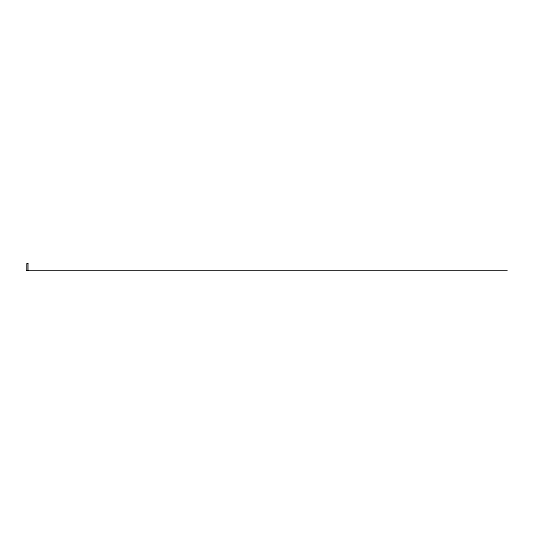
<?xml version="1.0" encoding="UTF-8"?>
<svg xmlns="http://www.w3.org/2000/svg" width="534" height="534" viewBox="0 0 534 534"><rect width="100%" height="100%" fill="white"/><g stroke="black" fill="none" stroke-linecap="round" stroke-linejoin="round"><path stroke-width="0.8" d="M26.747 270.404L507.3 270.404M27.975 263.462L26.7 263.462L26.7 270.538L27.975 270.538L27.975 263.462"/></g></svg>
